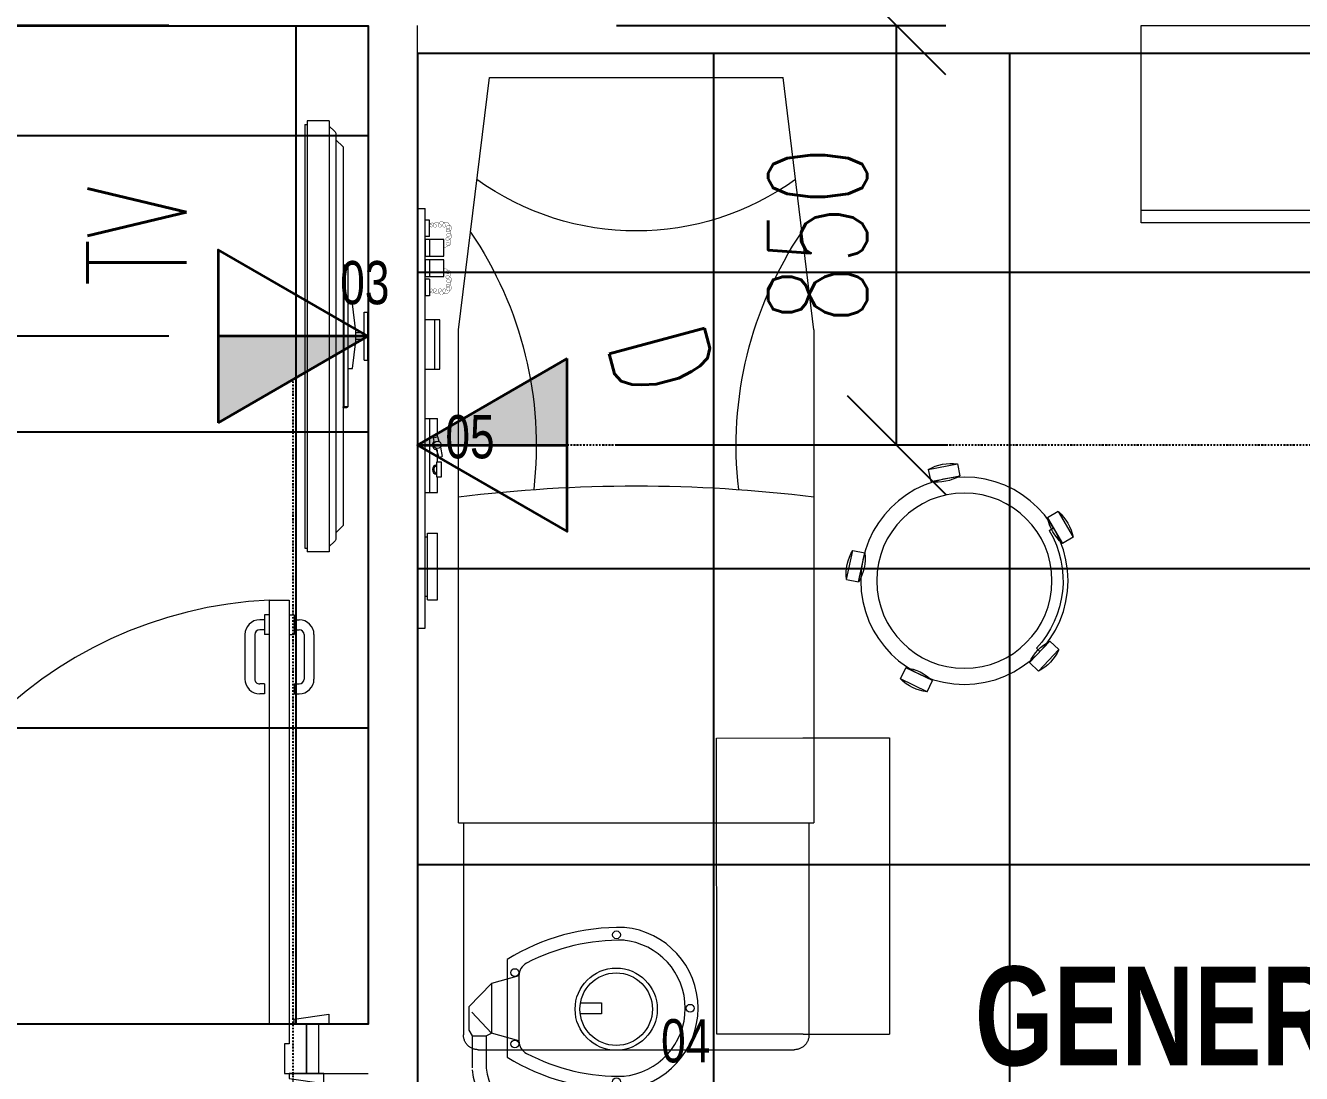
# Model space of a CAD drawing. Extents: x -560814 to 57327, y -29287 to 19916.
# Drawn here: x 7602 to 10187, y 6487 to 8610 of the extents above; entities that cross this region are included whole.
import ezdxf

# ---------------------------------------------------------------- set-up
doc = ezdxf.new("R2010")
doc.units = 0
doc.header["$LTSCALE"] = 0.25
doc.linetypes.add('01-First Floor$0$HIDDEN', pattern=[9.525, 6.35, -3.175])
doc.linetypes.add('DASHDOT', pattern=[25.4, 12.7, -6.35, 0, -6.35])
for name, color, linetype, lineweight in [('01-First Floor$0$72_EGR_BASE_TEXT', 252, 'Continuous', 5), ('01-First Floor$0$72_EGR_EQP_TAG', 142, 'Continuous', 5), ('01-First Floor$0$LOADING', 253, 'Continuous', 5), ('01-First Floor$0$Walls', 251, 'Continuous', 5), ('01-First Floor$0$Wooden Joinery', 251, 'Continuous', 5), ('E-LITE-CLNG-CNDT', 6, 'DASHDOT', 35), ('T-DATA-CLNG-COND', 51, 'DASHDOT', 25), ('T-DATA-DEVC-TYPE', 2, 'Continuous', 25), ('T-DATA-DIM', 251, 'DASHDOT', 25), ('T-DATA-WALL @ 100', 33, 'Continuous', 35)]:
    doc.layers.add(name, color=color, linetype=linetype, lineweight=lineweight)
doc.layers.add('01-First Floor$0$FALSE CEILING', color=251, linetype='Continuous')
doc.styles.add('01-First Floor$0$X3G_ENTITY_257CFD', font='swisscl.ttf', dxfattribs={"height": 200})
doc.styles.add('01-First Floor$0$X3G_ENTITY_9EC9', font='swisscl.ttf', dxfattribs={"height": 0.2})
doc.styles.add('DC_SIMPLEX', font='SIMPLEX.shx', dxfattribs={"width": 0.7})
doc.dimstyles.new('DevCad-MM', dxfattribs={"dimscale": 0.01, "dimtxt": 2, "dimasz": 2, "dimexe": 1, "dimexo": 1, "dimgap": 0.6, "dimtad": 1, "dimdec": 0, "dimrnd": 10, "dimzin": 1, "dimdsep": 46, "dimtxsty": 'DC_SIMPLEX', "dimblk1": 'OBLIQUE', "dimblk2": 'OBLIQUE', "dimsah": 1, "dimcen": 3, "dimclrd": 256, "dimclre": 256, "dimclrt": 45, "dimadec": 0, "dimazin": 0, "dimtfac": 1, "dimtdec": 0, "dimtix": 1, "dimtmove": 2, "dimatfit": 2, "dimldrblk": 'OBLIQUE', "dimfxl": 1, "dimtolj": 1, "dimtzin": 0, "dimarcsym": 0})

# ---------------------------------------------------------------- blocks, each defined once
blk = doc.blocks.new('*U80')
blk.add_hatch(color=254).paths.add_polyline_path([(0.906, 3.38), (-0.784, 2.928), (0, 0)])
blk.add_line((0, 0), (-0.784, 2.928))
blk.add_lwpolyline([(0.906, 3.38), (0, 0), (-2.475, 2.475)], close=True)
at = {"layer": 'T-DATA-DEVC-TYPE', "style": 'DC_SIMPLEX', "width": 0.7, "flags": 8}
blk.add_attdef('DC_TYPE', (2.682, 5.634), '', height=2, rotation=360, dxfattribs=at)
blk = doc.blocks.new('*U81')
blk.add_hatch(color=254).paths.add_polyline_path([(1.75, 3.031), (0, 3.031), (0, 0)])
blk.add_line((0, 0), (0, 3.031))
blk.add_lwpolyline([(1.75, 3.031), (0, 0), (-1.75, 3.031)], close=True)
at = {"layer": 'T-DATA-DEVC-TYPE', "style": 'DC_SIMPLEX', "width": 0.7, "flags": 8}
blk.add_attdef('DC_TYPE', (2.682, 5.634), '', height=2, rotation=360, dxfattribs=at)
blk = doc.blocks.new('01-First Floor$0$ME19011A-P')
for p, q in [((-0.425, 0), (0.425, 0)), ((-0.425, 0), (-0.425, -0.015)), ((0.425, 0), (0.425, -0.015)), ((-0.425, -0.015), (0.425, -0.015)), ((-0.3675, -0.0198), (-0.2325, -0.0198)), ((-0.3675, -0.0198), (-0.3675, -0.0399)), ((-0.36, -0.015), (-0.36, -0.0198)), ((-0.24, -0.015), (-0.24, -0.0198)), ((-0.2325, -0.0198), (-0.2325, -0.0399)), ((-0.15, -0.015), (-0.15, -0.04)), ((-0.15, -0.025), (0, -0.025)), ((0, -0.015), (0, -0.04)), ((0.1, -0.015), (0.1, -0.045)), ((0.2, -0.045), (0.2, -0.015)), ((0.2818, -0.015), (0.2484, -0.015)), ((0.2484, -0.0243), (0.2484, -0.015)), ((0.2818, -0.0243), (0.2484, -0.0243)), ((0.2818, -0.0243), (0.2818, -0.015)), ((0.3211, -0.015), (0.2877, -0.015)), ((0.2877, -0.015), (0.2877, -0.0531)), ((0.3211, -0.0243), (0.2877, -0.0243)), ((0.3211, -0.0531), (0.3211, -0.015)), ((0.3623, -0.015), (0.3289, -0.015)), ((0.3289, -0.015), (0.3289, -0.0531)), ((0.3623, -0.0243), (0.3289, -0.0243)), ((0.3623, -0.0531), (0.3623, -0.015)), ((0.3682, -0.0243), (0.3682, -0.015)), ((0.3682, -0.015), (0.4016, -0.015)), ((0.3682, -0.0243), (0.4016, -0.0243)), ((0.4016, -0.0243), (0.4016, -0.015)), ((-0.3675, -0.0399), (-0.2325, -0.0399)), ((-0.15, -0.04), (-0.1187, -0.04)), ((-0.0887, -0.04), (-0.0637, -0.04)), ((-0.0606, -0.0371), (-0.0787, -0.0432)), ((-0.0787, -0.0432), (-0.077, -0.0497)), ((-0.0582, -0.046), (-0.077, -0.0497)), ((-0.0402, -0.0312), (-0.0496, -0.0337)), ((-0.047, -0.0434), (-0.0376, -0.0409)), ((-0.0376, -0.0409), (-0.0402, -0.0312)), ((-0.0379, -0.04), (0, -0.04)), ((0.1, -0.035), (0.2, -0.035)), ((0.1, -0.045), (0.2, -0.045)), ((0.2877, -0.0531), (0.3211, -0.0531)), ((0.3289, -0.0531), (0.3623, -0.0531))]:
    blk.add_line(p, q)
at = {"color": 8, "const_width": 0.000601}
for points in [[(0.3044, -0.0531, -0.184574), (0.2977, -0.0636, -1.44364), (0.2961, -0.0581, -0.837915), (0.2969, -0.0664, -0.30536), (0.2839, -0.062, -1.584726), (0.2894, -0.0609, -0.253153), (0.2827, -0.0684, -0.874198), (0.2775, -0.0585, -0.915253), (0.2791, -0.0658, -0.223821), (0.2683, -0.0644, -1.703343), (0.272, -0.0597, -0.588962), (0.2621, -0.068, -0.717795), (0.2625, -0.0581, -0.983104), (0.2645, -0.0644, -0.326362), (0.2534, -0.0609, -0.758716), (0.2609, -0.0514, -0.906186), (0.2593, -0.0565, -0.189488), (0.2526, -0.0522, -0.7948), (0.2613, -0.0423, -1.223996), (0.2574, -0.047, -0.072149), (0.2534, -0.0403, -0.645886), (0.2609, -0.0324, -1.366917), (0.2574, -0.0371, -0.078415), (0.2542, -0.0308, -0.723006), (0.2613, -0.0256, -1.105484), (0.2582, -0.0292, -0.221197), (0.2566, -0.0243, -0.221197)], [(0.3456, -0.0531, 0.184574), (0.3523, -0.0636, 1.44364), (0.3539, -0.0581, 0.837915), (0.3531, -0.0664, 0.30536), (0.3661, -0.062, 1.584726), (0.3606, -0.0609, 0.253153), (0.3673, -0.0684, 0.874198), (0.3725, -0.0585, 0.915253), (0.3709, -0.0658, 0.223821), (0.3817, -0.0644, 1.703343), (0.378, -0.0597, 0.588962), (0.3879, -0.068, 0.717795), (0.3875, -0.0581, 0.983104), (0.3855, -0.0644, 0.326362), (0.3966, -0.0609, 0.758716), (0.3891, -0.0514, 0.906186), (0.3907, -0.0565, 0.189488), (0.3974, -0.0522, 0.7948), (0.3887, -0.0423, 1.223996), (0.3926, -0.047, 0.072149), (0.3966, -0.0403, 0.645886), (0.3891, -0.0324, 1.366917), (0.3926, -0.0371, 0.078415), (0.3958, -0.0308, 0.723006), (0.3887, -0.0256, 1.105484), (0.3918, -0.0292, 0.221197), (0.3934, -0.0243, 0.221197)]]:
    blk.add_lwpolyline(points, format="xyb", dxfattribs=at)
blk.add_lwpolyline([(-0.1187, -0.0482), (-0.0887, -0.0482), (-0.0887, -0.0382), (-0.1187, -0.0382)], close=True)
blk.add_circle((-0.0537, -0.04), 0.0075)
for centre, radius, start, end in [((-0.1037, -0.04), 0.01, 10.4593, 169.5407), ((-0.1037, -0.04), 0.0075, 14.0075, 165.9925), ((-0.0537, -0.04), 0.01, 45, 180)]:
    blk.add_arc(centre, radius, start, end)
blk = doc.blocks.new('01-First Floor$0$M.44.57.64')
at = {"layer": '01-First Floor$0$LOADING', "xscale": 1000.000000000002, "yscale": 1000.000000000002, "zscale": 1000.000000000002, "rotation": 225.9999036123427}
blk.add_blockref('01-First Floor$0$ME19011A-P', (-80806.9, 16720.7), dxfattribs=at)
blk = doc.blocks.new('01-First Floor$0$GF21027-P')
at = {"layer": '01-First Floor$0$LOADING'}
for p, q in [((0.4, 0.4), (-0.4, 0.4)), ((-0.4, 0.4), (-0.4, 0)), ((0.4, 0), (0.4, 0.4)), ((-0.4, 0.025), (0.4, 0.025)), ((-0.4, 0), (0.4, 0))]:
    blk.add_line(p, q, dxfattribs=at)
blk = doc.blocks.new('01-First Floor$0$HF10037B-P')
at = {"layer": '01-First Floor$0$LOADING'}
for p, q in [((0.2459, 0.134), (0.1859, 0.134)), ((0.1859, 0.134), (0.1859, 0.109)), ((0.2459, 0.134), (0.2459, 0.109)), ((0.2459, 0.109), (0.1859, 0.109)), ((0, 0), (-0.0142, -0.0583)), ((0, 0), (0.0243, -0.0059)), ((0.0243, -0.0059), (0.01, -0.0642)), ((0.4071, -0.0094), (0.431, -0.0018)), ((0.4071, -0.0094), (0.4255, -0.0665)), ((0.431, -0.0018), (0.4493, -0.0589)), ((0.4069, -0.0417), (0.4165, -0.0387)), ((-0.0142, -0.0583), (0.01, -0.0642)), ((0.4255, -0.0665), (0.4493, -0.0589)), ((0.0524, -0.2725), (0.0674, -0.2525)), ((0.0674, -0.2525), (0.1154, -0.2885)), ((0.3125, -0.2897), (0.362, -0.2558)), ((0.3761, -0.2764), (0.362, -0.2558)), ((0.0524, -0.2725), (0.1004, -0.3085)), ((0.3266, -0.3103), (0.3761, -0.2764)), ((0.3267, -0.268), (0.3323, -0.2763)), ((0.1004, -0.3085), (0.1154, -0.2885)), ((0.3266, -0.3103), (0.3125, -0.2897))]:
    blk.add_line(p, q, dxfattribs=at)
for radius in [0.21, 0.1775]:
    blk.add_circle((0.2161, -0.1014), radius, dxfattribs=at)
for centre, radius, start, end in [((0.2159, 0.0465), 0.0925, 71.0754, 108.9246), ((0.2159, 0.1965), 0.0925, 251.0754, 288.9246), ((0.0779, -0.0499), 0.0925, 147.3419, 185.1912), ((-0.0678, -0.0143), 0.0925, 327.3419, 5.1912), ((0.4996, -0.0113), 0.0925, 178.8412, 216.6904), ((0.3568, -0.057), 0.0925, 358.8412, 36.6904), ((0.2161, -0.1014), 0.2, 303.6037, 17.3657), ((0.0389, -0.3404), 0.0925, 34.1875, 72.0368), ((0.3867, -0.3449), 0.0925, 105.5121, 143.3614), ((0.1289, -0.2205), 0.0925, 214.1875, 252.0368), ((0.3019, -0.2212), 0.0925, 285.5121, 323.3614)]:
    blk.add_arc(centre, radius, start, end, dxfattribs=at)
blk = doc.blocks.new('01-First Floor$0$HF13902-P')
at = {"color": 8, "linetype": '01-First Floor$0$HIDDEN'}
for p, q in [((-0.35, -0.6824), (-0.35, -1.1124)), ((0.35, -0.6824), (0.35, -1.1124)), ((0.32, -1.1424), (-0.32, -1.1424))]:
    blk.add_line(p, q, dxfattribs=at)
at = {"linetype": 'Continuous'}
for points in [[(0.36, -0.5224), (0.36, -0.5224), (0.36, -0.5224), (0.36, -0.5224), (0.36, -0.5224), (0.36, -0.5224), (0.36, -0.5224), (0.36, -0.5224), (0.36, -0.5224), (0.36, -0.5224), (0.36, -0.5224), (0.36, -0.5224), (0.36, -0.5224), (0.36, -0.5224), (0.36, -0.5224), (0.36, -0.5224), (0.36, -0.5224), (0.36, -0.5224), (0.36, -0.5224), (0.36, -0.5224), (0.36, -0.5224), (0.36, -0.5224), (0.36, -0.5224), (0.36, -0.5224), (0.36, -0.5224), (0.36, -0.5224), (0.36, -0.5224), (0.36, -0.5224), (0.36, -0.5224), (0.36, -0.5224), (0.36, -0.5224), (0.36, -0.5224), (0.36, -0.5224), (0.36, -0.5224), (0.36, -0.5224), (0.36, -0.5224), (0.36, -0.5224), (0.36, -0.5224), (0.36, -0.5224), (0.36, -0.5224), (0.36, -0.5224), (0.36, -0.5224), (0.36, -0.5224), (0.36, -0.5224), (0.36, -0.5224), (0.36, -0.5224), (0.36, -0.5224), (0.36, -0.5224), (0.36, -0.5224), (0.36, -0.5224), (0.36, -0.5224), (0.36, -0.5224), (0.36, -0.5224), (0.36, -0.5224), (0.36, -0.5224), (0.36, -0.5224), (0.36, -0.5224), (0.36, -0.5224), (0.36, -0.5224), (0.36, -0.5224), (0.36, -0.5224), (0.36, -0.5224), (0.36, -0.5224), (0.36, -0.5224), (0.36, -0.5224), (0.36, -0.5224), (0.36, -0.5224), (0.36, -0.5224), (0.36, -0.5224), (0.36, -0.5224), (0.36, -0.5224), (0.36, -0.5224), (0.36, -0.5224), (0.36, -0.5224), (0.36, -0.5224), (0.36, -0.5224), (0.36, -0.5224), (0.36, -0.5224), (0.36, -0.5224), (0.36, -0.5224), (0.36, -0.5224), (0.36, -0.5224), (0.36, -0.5224), (0.36, -0.5224), (0.36, -0.5224), (0.36, -0.5224), (0.36, -0.5224), (0.36, -0.5224), (0.36, -0.5224), (0.36, -0.5224), (0.36, -0.5224), (0.36, -0.5224), (0.36, -0.5224), (0.36, -0.5224), (0.36, -0.5224), (0.36, -0.5224), (0.36, -0.5224), (0.36, -0.5224), (0.36, -0.5224), (0.36, -0.5224), (0.36, -0.5224), (0.36, -0.5224), (0.36, -0.5224), (0.36, -0.5224), (0.36, -0.5224), (0.36, -0.5224), (0.36, -0.5224), (0.36, -0.5224), (0.36, -0.5224), (0.36, -0.5224), (0.36, -0.5224), (0.36, -0.5224), (0.36, -0.5224), (0.36, -0.5224), (0.36, -0.5224), (0.36, -0.5224), (0.36, -0.5224), (0.36, -0.5224), (0.36, -0.5224), (0.36, -0.5224), (0.36, -0.5224), (0.36, -0.5224), (0.36, -0.5224), (0.36, -0.5224), (0.36, -0.5224), (0.36, -0.5224), (0.36, -0.5224), (0.36, -0.5224), (0.36, -0.5224), (0.36, -0.5224), (0.36, -0.5224), (0.36, -0.5224), (0.36, -0.5224), (0.36, -0.5224), (0.36, -0.5224), (0.36, -0.5224), (0.36, -0.5224), (0.36, -0.5224), (0.36, -0.5224), (0.36, -0.5224), (0.36, -0.5224), (0.36, -0.5224), (0.36, -0.5224), (0.36, -0.5224), (0.36, -0.5224), (0.36, -0.5224), (0.36, -0.5224), (0.36, -0.5224), (0.36, -0.5224), (0.36, -0.5224), (0.36, -0.5224), (0.36, -0.5224), (0.36, -0.5224), (0.36, -0.5224), (0.36, -0.5224), (0.36, -0.5224), (0.36, -0.5224), (0.36, -0.5224), (0.36, -0.5224), (0.36, -0.5224), (0.36, -0.5224), (0.36, -0.5224), (0.36, -0.5224), (0.36, -0.5224), (0.36, -0.5224), (0.36, -0.5224), (0.36, -0.5224), (0.36, -0.5224), (0.36, -0.5224), (0.36, -0.5224), (0.36, -0.5224), (0.36, -0.5224), (0.36, -0.5224), (0.36, -0.5224), (0.36, -0.5224), (0.36, -0.5224), (0.36, -0.5224), (0.36, -0.5224), (0.36, -0.5224), (0.36, -0.5224), (0.36, -0.5224), (0.36, -0.5224), (0.36, -0.5224), (0.36, -0.5224), (0.36, -0.5224), (0.36, -0.5224), (0.36, -0.5224), (0.36, -0.5224), (0.36, -0.5224), (0.36, -0.5224), (0.36, -0.5224), (0.36, -0.5224), (0.36, -0.5224), (0.36, -0.5224), (0.36, -0.5224), (0.36, -0.5224), (0.36, -0.5224), (0.36, -0.5224), (0.36, -0.5224), (0.36, -0.5224), (0.36, -0.5224), (0.36, -0.5224), (0.36, -0.5224), (0.36, -0.5224), (0.36, -0.5224), (0.36, -0.5224), (0.36, -0.5224), (0.36, -0.5224), (0.36, -0.5224), (0.36, -0.5224), (0.36, -0.5224), (0.36, -0.5224), (0.36, -0.5224), (0.36, -0.5224), (0.36, -0.5224), (0.36, -0.5224), (0.36, -0.5224), (0.36, -0.5224), (0.36, -0.5224)], [(0.36, -0.5224), (0.36, -0.5224), (0.36, -0.5224), (0.36, -0.5224), (0.36, -0.5224), (0.36, -0.5224), (0.36, -0.5224), (0.36, -0.5224), (0.36, -0.5224), (0.36, -0.5224), (0.36, -0.5224), (0.36, -0.5224), (0.36, -0.5224), (0.36, -0.5224), (0.36, -0.5224), (0.36, -0.5224), (0.36, -0.5224), (0.36, -0.5224), (0.36, -0.5224), (0.36, -0.5224), (0.36, -0.5224), (0.36, -0.5224), (0.36, -0.5224), (0.36, -0.5224), (0.36, -0.5224), (0.36, -0.5224), (0.36, -0.5224), (0.36, -0.5224), (0.36, -0.5224), (0.36, -0.5224), (0.36, -0.5224), (0.36, -0.5224), (0.36, -0.5224), (0.36, -0.5224), (0.36, -0.5224), (0.36, -0.5224), (0.36, -0.5224), (0.36, -0.5224), (0.36, -0.5224), (0.36, -0.5224), (0.36, -0.5224), (0.36, -0.5224), (0.36, -0.5224), (0.36, -0.5224), (0.36, -0.5224), (0.36, -0.5224), (0.36, -0.5224), (0.36, -0.5224), (0.36, -0.5224), (0.36, -0.5224), (0.36, -0.5224), (0.36, -0.5224), (0.36, -0.5224), (0.36, -0.5224), (0.36, -0.5224), (0.36, -0.5224), (0.36, -0.5224), (0.36, -0.5224), (0.36, -0.5224), (0.36, -0.5224), (0.36, -0.5224), (0.36, -0.5224), (0.36, -0.5224), (0.36, -0.5224), (0.36, -0.5224), (0.36, -0.5224), (0.36, -0.5224), (0.36, -0.5224), (0.36, -0.5224), (0.36, -0.5224), (0.36, -0.5224), (0.36, -0.5224), (0.36, -0.5224), (0.36, -0.5224), (0.36, -0.5224), (0.36, -0.5224), (0.36, -0.5224), (0.36, -0.5224), (0.36, -0.5224), (0.36, -0.5224), (0.36, -0.5224), (0.36, -0.5224), (0.36, -0.5224), (0.36, -0.5224), (0.36, -0.5224), (0.36, -0.5224), (0.36, -0.5224), (0.36, -0.5224), (0.36, -0.5224), (0.36, -0.5224), (0.36, -0.5224), (0.36, -0.5224), (0.36, -0.5224), (0.36, -0.5224), (0.36, -0.5224), (0.36, -0.5224), (0.36, -0.5224), (0.36, -0.5224), (0.36, -0.5224), (0.36, -0.5224), (0.36, -0.5224), (0.36, -0.5224), (0.36, -0.5224), (0.36, -0.5224), (0.36, -0.5224), (0.36, -0.5224), (0.36, -0.5224), (0.36, -0.5224), (0.36, -0.5224), (0.36, -0.5224), (0.36, -0.5224), (0.36, -0.5224), (0.36, -0.5224), (0.36, -0.5224), (0.36, -0.5224), (0.36, -0.5224), (0.36, -0.5224), (0.36, -0.5224), (0.36, -0.5224), (0.36, -0.5224), (0.36, -0.5224), (0.36, -0.5224), (0.36, -0.5224), (0.36, -0.5224), (0.36, -0.5224), (0.36, -0.5224), (0.36, -0.5224), (0.36, -0.5224), (0.36, -0.5224), (0.36, -0.5224), (0.36, -0.5224), (0.36, -0.5224), (0.36, -0.5224), (0.36, -0.5224), (0.36, -0.5224), (0.36, -0.5224), (0.36, -0.5224), (0.36, -0.5224), (0.36, -0.5224), (0.36, -0.5224), (0.36, -0.5224), (0.36, -0.5224), (0.36, -0.5224), (0.36, -0.5224), (0.36, -0.5224), (0.36, -0.5224), (0.36, -0.5224), (0.36, -0.5224), (0.36, -0.5224), (0.36, -0.5224), (0.36, -0.5224), (0.36, -0.5224), (0.36, -0.5224), (0.36, -0.5224), (0.36, -0.5224), (0.36, -0.5224), (0.36, -0.5224), (0.36, -0.5224), (0.36, -0.5224), (0.36, -0.5224), (0.36, -0.5224), (0.36, -0.5224), (0.36, -0.5224), (0.36, -0.5224), (0.36, -0.5224), (0.36, -0.5224), (0.36, -0.5224), (0.36, -0.5224), (0.36, -0.5224), (0.36, -0.5224), (0.36, -0.5224), (0.36, -0.5224), (0.36, -0.5224), (0.36, -0.5224), (0.36, -0.5224), (0.36, -0.5224), (0.36, -0.5224), (0.36, -0.5224), (0.36, -0.5224), (0.36, -0.5224), (0.36, -0.5224), (0.36, -0.5224), (0.36, -0.5224), (0.36, -0.5224), (0.36, -0.5224), (0.36, -0.5224), (0.36, -0.5224), (0.36, -0.5224), (0.36, -0.5224), (0.36, -0.5224), (0.36, -0.5224), (0.36, -0.5224), (0.36, -0.5224), (0.36, -0.5224), (0.36, -0.5224), (0.36, -0.5224), (0.36, -0.5224), (0.36, -0.5224), (0.36, -0.5224), (0.36, -0.5224), (0.36, -0.5224), (0.36, -0.5224), (0.36, -0.5224), (0.36, -0.5224), (0.36, -0.5224), (0.36, -0.5224), (0.36, -0.5224), (0.36, -0.5224), (0.36, -0.5224), (0.36, -0.5224), (0.36, -0.5224), (0.36, -0.5224), (0.36, -0.5224), (0.36, -0.5224)], [(0.36, -0.5224), (0.36, -0.5224), (0.36, -0.5224), (0.36, -0.5224), (0.36, -0.5224), (0.36, -0.5224), (0.36, -0.5224), (0.36, -0.5224), (0.36, -0.5224), (0.36, -0.5224), (0.36, -0.5224), (0.36, -0.5224), (0.36, -0.5224), (0.36, -0.5224), (0.36, -0.5224), (0.36, -0.5224), (0.36, -0.5224), (0.36, -0.5224), (0.36, -0.5224), (0.36, -0.5224), (0.36, -0.5224), (0.36, -0.5224), (0.36, -0.5224), (0.36, -0.5224), (0.36, -0.5224), (0.36, -0.5224), (0.36, -0.5224), (0.36, -0.5224), (0.36, -0.5224), (0.36, -0.5224), (0.36, -0.5224), (0.36, -0.5224), (0.36, -0.5224), (0.36, -0.5224), (0.36, -0.5224), (0.36, -0.5224), (0.36, -0.5224), (0.36, -0.5224), (0.36, -0.5224), (0.36, -0.5224), (0.36, -0.5224), (0.36, -0.5224), (0.36, -0.5224), (0.36, -0.5224), (0.36, -0.5224), (0.36, -0.5224), (0.36, -0.5224), (0.36, -0.5224), (0.36, -0.5224), (0.36, -0.5224), (0.36, -0.5224), (0.36, -0.5224), (0.36, -0.5224), (0.36, -0.5224), (0.36, -0.5224), (0.36, -0.5224), (0.36, -0.5224), (0.36, -0.5224), (0.36, -0.5224), (0.36, -0.5224), (0.36, -0.5224), (0.36, -0.5224), (0.36, -0.5224), (0.36, -0.5224), (0.36, -0.5224), (0.36, -0.5224), (0.36, -0.5224), (0.36, -0.5224), (0.36, -0.5224), (0.36, -0.5224), (0.36, -0.5224), (0.36, -0.5224), (0.36, -0.5224), (0.36, -0.5224), (0.36, -0.5224), (0.36, -0.5224), (0.36, -0.5224), (0.36, -0.5224), (0.36, -0.5224), (0.36, -0.5224), (0.36, -0.5224), (0.36, -0.5224), (0.36, -0.5224), (0.36, -0.5224), (0.36, -0.5224), (0.36, -0.5224), (0.36, -0.5224), (0.36, -0.5224), (0.36, -0.5224), (0.36, -0.5224), (0.36, -0.5224), (0.36, -0.5224), (0.36, -0.5224), (0.36, -0.5224), (0.36, -0.5224), (0.36, -0.5224), (0.36, -0.5224), (0.36, -0.5224), (0.36, -0.5224), (0.36, -0.5224), (0.36, -0.5224), (0.36, -0.5224), (0.36, -0.5224), (0.36, -0.5224), (0.36, -0.5224), (0.36, -0.5224), (0.36, -0.5224), (0.36, -0.5224), (0.36, -0.5224), (0.36, -0.5224), (0.36, -0.5224), (0.36, -0.5224), (0.36, -0.5224), (0.36, -0.5224), (0.36, -0.5224), (0.36, -0.5224), (0.36, -0.5224), (0.36, -0.5224), (0.36, -0.5224), (0.36, -0.5224), (0.36, -0.5224), (0.36, -0.5224), (0.36, -0.5224), (0.36, -0.5224), (0.36, -0.5224), (0.36, -0.5224), (0.36, -0.5224), (0.36, -0.5224), (0.36, -0.5224), (0.36, -0.5224), (0.36, -0.5224), (0.36, -0.5224), (0.36, -0.5224), (0.36, -0.5224), (0.36, -0.5224), (0.36, -0.5224), (0.36, -0.5224), (0.36, -0.5224), (0.36, -0.5224), (0.36, -0.5224), (0.36, -0.5224), (0.36, -0.5224), (0.36, -0.5224), (0.36, -0.5224), (0.36, -0.5224), (0.36, -0.5224), (0.36, -0.5224), (0.36, -0.5224), (0.36, -0.5224), (0.36, -0.5224), (0.36, -0.5224), (0.36, -0.5224), (0.36, -0.5224), (0.36, -0.5224), (0.36, -0.5224), (0.36, -0.5224), (0.36, -0.5224), (0.36, -0.5224), (0.36, -0.5224), (0.36, -0.5224), (0.36, -0.5224), (0.36, -0.5224), (0.36, -0.5224), (0.36, -0.5224), (0.36, -0.5224), (0.36, -0.5224), (0.36, -0.5224), (0.36, -0.5224), (0.36, -0.5224), (0.36, -0.5224), (0.36, -0.5224), (0.36, -0.5224), (0.36, -0.5224), (0.36, -0.5224), (0.36, -0.5224), (0.36, -0.5224), (0.36, -0.5224), (0.36, -0.5224), (0.36, -0.5224), (0.36, -0.5224), (0.36, -0.5224), (0.36, -0.5224), (0.36, -0.5224), (0.36, -0.5224), (0.36, -0.5224), (0.36, -0.5224), (0.36, -0.5224), (0.36, -0.5224), (0.36, -0.5224), (0.36, -0.5224), (0.36, -0.5224), (0.36, -0.5224), (0.36, -0.5224), (0.36, -0.5224), (0.36, -0.5224), (0.36, -0.5224), (0.36, -0.5224), (0.36, -0.5224), (0.36, -0.5224), (0.36, -0.5224), (0.36, -0.5224), (0.36, -0.5224), (0.36, -0.5224), (0.36, -0.5224), (0.36, -0.5224), (0.36, -0.5224), (0.36, -0.5224), (0.36, -0.5224), (0.36, -0.5224), (0.36, -0.5224), (0.36, -0.5224), (0.36, -0.5224), (0.36, -0.5224), (0.36, -0.5224), (0.36, -0.5224), (0.36, -0.5224), (0.36, -0.5224), (0.36, -0.5224), (0.36, -0.5224), (0.36, -0.5224), (0.36, -0.5224), (0.36, -0.5224), (0.36, -0.5224), (0.36, -0.5224), (0.36, -0.5224), (0.36, -0.5224), (0.36, -0.5224), (0.36, -0.5224), (0.36, -0.5224), (0.36, -0.5224), (0.36, -0.5224), (0.36, -0.5224), (0.36, -0.5224), (0.36, -0.5224), (0.36, -0.5224), (0.36, -0.5224), (0.36, -0.5224), (0.36, -0.5224), (0.36, -0.5224), (0.36, -0.5224), (0.36, -0.5224), (0.36, -0.5224), (0.36, -0.5224), (0.36, -0.5224), (0.36, -0.5224), (0.36, -0.5224), (0.36, -0.5224), (0.36, -0.5224), (0.36, -0.5224), (0.36, -0.5224), (0.36, -0.5224), (0.36, -0.5224), (0.36, -0.5224), (0.36, -0.5224), (0.36, -0.5224), (0.36, -0.5224), (0.36, -0.5224), (0.36, -0.5224), (0.36, -0.5224), (0.36, -0.5224), (0.36, -0.5224), (0.36, -0.5224), (0.36, -0.5224), (0.36, -0.5224), (0.36, -0.5224), (0.36, -0.5224), (0.36, -0.5224), (0.36, -0.5224), (0.36, -0.5224), (0.36, -0.5224), (0.36, -0.5224), (0.36, -0.5224), (0.36, -0.5224), (0.36, -0.5224), (0.36, -0.5224), (0.36, -0.5224), (0.36, -0.5224)]]:
    blk.add_lwpolyline(points, close=True, dxfattribs=at)
for points in [[(0.36, -0.5224), (0.36, -0.5224), (0.36, -0.5224), (0.36, -0.5224), (0.36, -0.5224), (0.36, -0.5224), (0.36, -0.5224), (0.36, -0.5224)], [(0.36, -0.5224), (0.36, -0.5224), (0.36, -0.5224), (0.36, -0.5224), (0.36, -0.5224), (0.36, -0.5224), (0.36, -0.5224), (0.36, -0.5224), (0.36, -0.5224), (0.36, -0.5224), (0.36, -0.5224), (0.36, -0.5224), (0.36, -0.5224), (0.36, -0.5224), (0.36, -0.5224), (0.36, -0.5224), (0.36, -0.5224), (0.36, -0.5224), (0.36, -0.5224), (0.36, -0.5224), (0.36, -0.5224), (0.36, -0.5224), (0.36, -0.5224), (0.36, -0.5224), (0.36, -0.5224), (0.36, -0.5224), (0.36, -0.5224), (0.36, -0.5224), (0.36, -0.5224), (0.36, -0.5224), (0.36, -0.5224), (0.36, -0.5224), (0.36, -0.5224), (0.36, -0.5224), (0.36, -0.5224), (0.36, -0.5224), (0.36, -0.5224), (0.36, -0.5224), (0.36, -0.5224), (0.36, -0.5224), (0.36, -0.5224), (0.36, -0.5224), (0.36, -0.5224), (0.36, -0.5224), (0.36, -0.5224), (0.36, -0.5224), (0.36, -0.5224), (0.36, -0.5224), (0.36, -0.5224), (0.36, -0.5224), (0.36, -0.5224), (0.36, -0.5224), (0.36, -0.5224), (0.36, -0.5224), (0.36, -0.5224), (0.36, -0.5224), (0.36, -0.5224), (0.36, -0.5224), (0.36, -0.5224), (0.36, -0.5224), (0.36, -0.5224), (0.36, -0.5224), (0.36, -0.5224), (0.36, -0.5224), (0.36, -0.5224), (0.36, -0.5224), (0.36, -0.5224), (0.36, -0.5224), (0.36, -0.5224), (0.36, -0.5224), (0.36, -0.5224), (0.36, -0.5224), (0.36, -0.5224), (0.36, -0.5224), (0.36, -0.5224), (0.36, -0.5224), (0.36, -0.5224), (0.36, -0.5224), (0.36, -0.5224), (0.36, -0.5224), (0.36, -0.5224), (0.36, -0.5224), (0.36, -0.5224), (0.36, -0.5224), (0.36, -0.5224), (0.36, -0.5224), (0.36, -0.5224), (0.36, -0.5224), (0.36, -0.5224), (0.36, -0.5224), (0.36, -0.5224), (0.36, -0.5224), (0.36, -0.5224), (0.36, -0.5224), (0.36, -0.5224), (0.36, -0.5224), (0.36, -0.5224), (0.36, -0.5224), (0.36, -0.5224), (0.36, -0.5224), (0.36, -0.5224), (0.36, -0.5224), (0.36, -0.5224), (0.36, -0.5224), (0.36, -0.5224), (0.36, -0.5224), (0.36, -0.5224), (0.36, -0.5224), (0.36, -0.5224), (0.36, -0.5224), (0.36, -0.5224)], [(0.36, -0.5224), (0.36, -0.5224), (0.36, -0.5224), (0.36, -0.5224), (0.36, -0.5224), (0.36, -0.5224), (0.36, -0.5224), (0.36, -0.5224), (0.36, -0.5224), (0.36, -0.5224), (0.36, -0.5224), (0.36, -0.5224), (0.36, -0.5224), (0.36, -0.5224), (0.36, -0.5224), (0.36, -0.5224), (0.36, -0.5224)], [(0.36, -0.5224), (0.36, -0.5224), (0.36, -0.5224), (0.36, -0.5224), (0.36, -0.5224), (0.36, -0.5224), (0.36, -0.5224)], [(0.36, -0.5224), (0.36, -0.5224), (0.36, -0.5224), (0.36, -0.5224), (0.36, -0.5224), (0.36, -0.5224), (0.36, -0.5224), (0.36, -0.5224), (0.36, -0.5224), (0.36, -0.5224), (0.36, -0.5224), (0.36, -0.5224)], [(0.36, -0.5224), (0.36, -0.5224), (0.36, -0.5224), (0.36, -0.5224), (0.36, -0.5224), (0.36, -0.5224), (0.36, -0.5224), (0.36, -0.5224), (0.36, -0.5224), (0.36, -0.5224), (0.36, -0.5224), (0.36, -0.5224), (0.36, -0.5224), (0.36, -0.5224), (0.36, -0.5224), (0.36, -0.5224), (0.36, -0.5224), (0.36, -0.5224), (0.36, -0.5224), (0.36, -0.5224), (0.36, -0.5224), (0.36, -0.5224), (0.36, -0.5224), (0.36, -0.5224), (0.36, -0.5224), (0.36, -0.5224), (0.36, -0.5224), (0.36, -0.5224), (0.36, -0.5224), (0.36, -0.5224), (0.36, -0.5224), (0.36, -0.5224), (0.36, -0.5224), (0.36, -0.5224), (0.36, -0.5224), (0.36, -0.5224), (0.36, -0.5224), (0.36, -0.5224), (0.36, -0.5224), (0.36, -0.5224), (0.36, -0.5224), (0.36, -0.5224), (0.36, -0.5224), (0.36, -0.5224), (0.36, -0.5224), (0.36, -0.5224), (0.36, -0.5224), (0.36, -0.5224), (0.36, -0.5224), (0.36, -0.5224), (0.36, -0.5224), (0.36, -0.5224), (0.36, -0.5224), (0.36, -0.5224), (0.36, -0.5224), (0.36, -0.5224), (0.36, -0.5224), (0.36, -0.5224), (0.36, -0.5224), (0.36, -0.5224), (0.36, -0.5224), (0.36, -0.5224), (0.36, -0.5224), (0.36, -0.5224), (0.36, -0.5224), (0.36, -0.5224), (0.36, -0.5224), (0.36, -0.5224), (0.36, -0.5224), (0.36, -0.5224), (0.36, -0.5224), (0.36, -0.5224), (0.36, -0.5224), (0.36, -0.5224), (0.36, -0.5224), (0.36, -0.5224), (0.36, -0.5224), (0.36, -0.5224), (0.36, -0.5224), (0.36, -0.5224), (0.36, -0.5224), (0.36, -0.5224), (0.36, -0.5224), (0.36, -0.5224), (0.36, -0.5224), (0.36, -0.5224), (0.36, -0.5224), (0.36, -0.5224), (0.36, -0.5224)], [(0.36, -0.5224), (0.36, -0.5224), (0.36, -0.5224), (0.36, -0.5224), (0.36, -0.5224), (0.36, -0.5224), (0.36, -0.5224), (0.36, -0.5224), (0.36, -0.5224), (0.36, -0.5224)], [(0.36, -0.5224), (0.36, -0.5224), (0.36, -0.5224), (0.36, -0.5224), (0.36, -0.5224), (0.36, -0.5224), (0.36, -0.5224), (0.36, -0.5224), (0.36, -0.5224), (0.36, -0.5224)], [(0.36, -0.5224), (0.36, -0.5224), (0.36, -0.5224), (0.36, -0.5224), (0.36, -0.5224), (0.36, -0.5224), (0.36, -0.5224), (0.36, -0.5224), (0.36, -0.5224), (0.36, -0.5224), (0.36, -0.5224), (0.36, -0.5224), (0.36, -0.5224), (0.36, -0.5224), (0.36, -0.5224)], [(0.36, -0.5224), (0.36, -0.5224), (0.36, -0.5224), (0.36, -0.5224), (0.36, -0.5224), (0.36, -0.5224), (0.36, -0.5224), (0.36, -0.5224), (0.36, -0.5224), (0.36, -0.5224)], [(0.36, -0.5224), (0.36, -0.5224), (0.36, -0.5224), (0.36, -0.5224), (0.36, -0.5224), (0.36, -0.5224), (0.36, -0.5224)], [(0.36, -0.5224), (0.36, -0.5224), (0.36, -0.5224), (0.36, -0.5224), (0.36, -0.5224), (0.36, -0.5224), (0.36, -0.5224), (0.36, -0.5224), (0.36, -0.5224), (0.36, -0.5224)], [(0.36, -0.5224), (0.36, -0.5224), (0.36, -0.5224), (0.36, -0.5224), (0.36, -0.5224), (0.36, -0.5224), (0.36, -0.5224), (0.36, -0.5224), (0.36, -0.5224), (0.36, -0.5224), (0.36, -0.5224), (0.36, -0.5224), (0.36, -0.5224), (0.36, -0.5224), (0.36, -0.5224), (0.36, -0.5224), (0.36, -0.5224), (0.36, -0.5224)], [(0.36, -0.5224), (0.36, -0.5224), (0.36, -0.5224), (0.36, -0.5224), (0.36, -0.5224), (0.36, -0.5224), (0.36, -0.5224), (0.36, -0.5224), (0.36, -0.5224)]]:
    blk.add_lwpolyline(points, dxfattribs=at)
blk.add_circle((0.36, -0.5224), 0.000000101)
at = {"color": 8}
for centre, radius, start, end in [((0, 1.0679), 0.5515, 234.1788, 305.8212), ((-0.9704, 0.0819), 0.7679, 353.3222, 34.2669), ((0.9704, 0.0819), 0.7679, 145.7331, 186.6778), ((0, -2.9071), 2.9071, 82.8865, 97.1135)]:
    blk.add_arc(centre, radius, start, end, dxfattribs=at)
at = {"color": 8, "linetype": '01-First Floor$0$HIDDEN'}
for centre, start, end in [((-0.32, -1.1124), 180, 270), ((0.32, -1.1124), 270, 0)]:
    blk.add_arc(centre, 0.03, start, end, dxfattribs=at)
at = {"layer": '01-First Floor$0$LOADING'}
for p, q in [((-0.36, 0.3161), (-0.2975, 0.8276)), ((0.2975, 0.8276), (-0.2975, 0.8276)), ((0.36, 0.3161), (0.2975, 0.8276)), ((-0.36, 0.3161), (-0.36, -0.6824)), ((0.36, -0.6824), (0.36, 0.3161)), ((0.36, -0.6824), (-0.36, -0.6824))]:
    blk.add_line(p, q, dxfattribs=at)
blk = doc.blocks.new('01-First Floor$0$HF11772-P')
at = {"layer": '01-First Floor$0$LOADING'}
for p, q in [((0.6, 0.35), (0, 0.35)), ((0, 0.175), (0, 0.35)), ((0.6, 0.175), (0.6, 0.35)), ((0, 0.175), (0, 0)), ((0.6, 0), (0.6, 0.175)), ((0, 0), (0.6, 0))]:
    blk.add_line(p, q, dxfattribs=at)
blk = doc.blocks.new('01-First Floor$0$mobile light')
at = {"layer": '01-First Floor$0$LOADING'}
for p, q in [((1882.58, -498.29), (1882.35, -499.8)), ((1882.58, -498.29), (1885.78, -498.78)), ((1883.78, -497.56), (1883.65, -498.45)), ((1885.1, -497.29), (1883.78, -497.56)), ((1887.04, -497.59), (1885.1, -497.29)), ((1923.94, -497.59), (1925.88, -497.29)), ((1928.41, -498.29), (1925.2, -498.78)), ((1925.88, -497.29), (1927.2, -497.56)), ((1927.2, -497.56), (1927.33, -498.45)), ((1928.41, -498.29), (1928.63, -499.8)), ((1882.35, -499.8), (1885.55, -500.28)), ((1883.28, -500.85), (1883.42, -499.96)), ((1884.47, -501.5), (1883.28, -500.85)), ((1928.63, -499.8), (1925.43, -500.28)), ((1926.52, -501.5), (1927.7, -500.85)), ((1927.7, -500.85), (1927.56, -499.96)), ((1886.4, -501.79), (1884.47, -501.5)), ((1924.58, -501.79), (1926.52, -501.5)), ((1947.59, -502.62), (1941.09, -502.62)), ((1948.76, -501.94), (1947.59, -502.62)), ((1947.59, -502.62), (1947.59, -505.45)), ((1948.15, -506.5), (1952.41, -502.55)), ((1953.47, -501.94), (1948.76, -501.94)), ((1958.23, -506.5), (1953.47, -501.94)), ((1947.59, -505.45), (1941.09, -505.45)), ((1946.6, -512.08), (1948.15, -506.5)), ((1947.59, -505.45), (1948.15, -506.5)), ((1958.23, -506.5), (1948.15, -506.5)), ((1959.78, -512.08), (1958.23, -506.5)), ((1963.08, -509.67), (1943.3, -509.67)), ((1959.78, -512.08), (1946.6, -512.08)), ((1908.01, -522.53), (1909, -517.55)), ((1911.69, -517.55), (1909, -517.55)), ((1912.69, -522.53), (1911.69, -517.55)), ((1911.69, -517.55), (1914.17, -518.99)), ((1914.17, -518.99), (1914.17, -523.77)), ((1922.73, -518.8), (1921.08, -519.69)), ((1925.38, -518.8), (1922.73, -518.8)), ((1921.08, -519.69), (1914.74, -519.69)), ((1921.08, -519.69), (1921.08, -523.01)), ((1921.08, -519.69), (1921.08, -523.01)), ((1892.68, -523.97), (1883.05, -523.97)), ((1892.68, -528.06), (1892.68, -523.24)), ((1892.68, -523.24), (1906.16, -523.24)), ((1897.5, -528.06), (1897.5, -523.24)), ((1906.16, -523.24), (1906.16, -528.06)), ((1909.15, -524.25), (1906.16, -524.32)), ((1908.01, -522.53), (1908.62, -524.28)), ((1909.15, -524.25), (1909.15, -526.94)), ((1912.69, -522.53), (1911.9, -524.78)), ((1911.9, -524.78), (1914.17, -523.77)), ((1921.08, -523.01), (1914.77, -523.01)), ((1922.73, -523.93), (1921.08, -523.04)), ((1925.38, -523.93), (1922.73, -523.93)), ((1909.15, -526.94), (1906.16, -526.87)), ((1892.68, -527.34), (1883.05, -527.34)), ((1906.16, -528.06), (1892.68, -528.06)), ((1884.47, -549.77), (1883.28, -550.42)), ((1883.28, -550.42), (1883.42, -551.31)), ((1886.4, -549.48), (1884.47, -549.77)), ((1924.58, -549.48), (1926.52, -549.77)), ((1926.52, -549.77), (1927.7, -550.42)), ((1927.7, -550.42), (1927.56, -551.31)), ((1882.35, -551.47), (1885.55, -550.99)), ((1882.58, -552.98), (1882.35, -551.47)), ((1882.58, -552.98), (1885.78, -552.5)), ((1883.78, -553.71), (1883.65, -552.82)), ((1928.41, -552.98), (1925.2, -552.5)), ((1928.63, -551.47), (1925.43, -550.99)), ((1927.2, -553.71), (1927.33, -552.82)), ((1928.41, -552.98), (1928.63, -551.47)), ((1885.1, -553.98), (1883.78, -553.71)), ((1887.04, -553.69), (1885.1, -553.98)), ((1923.94, -553.69), (1925.88, -553.98)), ((1925.88, -553.98), (1927.2, -553.71))]:
    blk.add_line(p, q, dxfattribs=at)
for points in [[(1903.33, -523.24), (1903.33, -514.02), (1891.61, -514.02), (1891.61, -523.97)], [(1954.27, -524.55), (1954.27, -528.82), (1952.05, -528.82), (1952.05, -524.5)], [(1891.61, -527.34), (1891.61, -537.34), (1903.33, -537.34), (1903.33, -528.06)], [(1892.74, -537.34), (1892.74, -539.04), (1895.76, -539.04), (1895.76, -537.34)], [(1898.05, -537.34), (1898.05, -539.5)], [(1898.05, -540.63), (1898.05, -540.87), (1898.53, -541.35), (1900.02, -541.35), (1900.5, -540.87), (1900.5, -537.34)]]:
    blk.add_lwpolyline(points, dxfattribs=at)
for points in [[(1929.78, -518.8), (1925.38, -518.8), (1925.38, -523.93), (1929.78, -523.93)], [(1899.3, -539.5), (1888.5, -539.5), (1888.5, -540.63), (1899.3, -540.63)]]:
    blk.add_lwpolyline(points, close=True, dxfattribs=at)
for centre, radius in [((1945.96, -511.25), 0.793), ((1960.42, -511.25), 0.793), ((1953.01, -531.79), 8.32), ((1953.01, -531.79), 7.35), ((1938.31, -531.85), 0.793), ((1968.07, -531.85), 0.793), ((1953.19, -546.77), 0.793)]:
    blk.add_circle(centre, radius, dxfattribs=at)
for centre, radius, start, end in [((1888.02, -499.89), 2.5, 90, 270), ((1888.02, -525.64), 28.25, 12.1463, 90), ((1922.96, -525.64), 28.25, 90, 128.2073), ((1922.96, -499.89), 2.5, 270, 90), ((1888.02, -525.64), 23.25, 20.3387, 90), ((1922.96, -525.64), 23.25, 90, 126.3743), ((1942.82, -519.31), 16.86, 97.1293, 177.6115), ((1942.82, -519.31), 13.97, 97.1293, 177.6115), ((1922.96, -525.64), 28.25, 138.4974, 155.7305), ((1922.96, -525.64), 23.25, 138.7224, 150.0382), ((1980.13, -532.49), 43.32, 148.2167, 181.2501), ((1926.25, -532.49), 43.32, 358.7499, 31.7833), ((1980.13, -532.49), 40.72, 152.4092, 181.2501), ((1946.6, -514.96), 2.89, 90, 152.4092), ((1959.78, -514.96), 2.89, 27.5908, 90), ((1926.25, -532.49), 40.72, 358.7499, 27.5908), ((1911.94, -521.38), 3.27, 313.0112, 46.9888), ((1883.05, -525.65), 1.68, 90, 270), ((1888.02, -525.64), 28.25, 270, 5.3386), ((1910.32, -525.6), 1.78, 229.0673, 130.9327), ((1888.02, -525.64), 23.25, 270, 356.3184), ((1953.19, -531.93), 16.44, 185.2361, 354.7639), ((1953.19, -531.93), 13.84, 185.2361, 354.7639), ((1922.96, -525.64), 28.25, 204.483, 208.105), ((1922.96, -525.64), 23.25, 210.2349, 221.2776), ((1922.96, -525.64), 28.25, 213.7985, 221.5026), ((1922.96, -525.64), 23.25, 233.6257, 270), ((1922.96, -525.64), 28.25, 231.7927, 270), ((1888.02, -551.39), 2.5, 90, 270), ((1922.96, -551.39), 2.5, 270, 90)]:
    blk.add_arc(centre, radius, start, end, dxfattribs=at)
blk = doc.blocks.new('01-First Floor$0$DM15862C-P')
at = {"lineweight": 0}
for p, q in [((-0.3835, 0), (-0.3983, -0.0149)), ((0.3835, 0), (-0.3835, 0)), ((0.3835, 0), (0.3983, -0.0149)), ((-0.4157, -0.0175), (-0.4256, -0.0287)), ((0.41, -0.0149), (-0.4099, -0.0149)), ((0.4157, -0.0175), (0.4254, -0.0287)), ((-0.4367, -0.0287), (-0.4367, -0.0734)), ((0.4365, -0.0287), (-0.4367, -0.0287)), ((0.4365, -0.0287), (0.4365, -0.0734)), ((0.4365, -0.0734), (-0.4367, -0.0734)), ((-0.4291, -0.078), (-0.4291, -0.0734)), ((0.429, -0.078), (0.429, -0.0734)), ((0.429, -0.078), (-0.4291, -0.078))]:
    blk.add_line(p, q, dxfattribs=at)
for points in [[(-0.4099, -0.0149), (-0.4121, -0.0149), (-0.4141, -0.0158), (-0.4157, -0.0175)], [(0.4157, -0.0175), (0.4141, -0.0158), (0.4121, -0.0149), (0.41, -0.0149)]]:
    blk.add_open_spline(points, degree=3, dxfattribs=at)
blk = doc.blocks.new('01-First Floor$0$DM15863A-P')
at = {"color": 0, "lineweight": 0}
for p, q in [((-0.1445, 0.05), (-0.1445, 0.0427)), ((-0.1445, 0.05), (-0.1431, 0.05)), ((-0.1431, 0.05), (0.1431, 0.05)), ((-0.1431, 0.0408), (-0.1431, 0.05)), ((-0.1431, 0.0489), (0.1431, 0.0489)), ((-0.1431, 0.0408), (-0.1431, 0.0405)), ((-0.1431, 0.0405), (-0.1422, 0.0405)), ((-0.1422, 0.0405), (0.1431, 0.0405)), ((-0.0658, 0.0382), (-0.0658, 0.0405)), ((-0.0658, 0.0315), (-0.0658, 0.0382)), ((-0.0098, 0.0242), (-0.0658, 0.0315)), ((0.0655, 0.0315), (0.0098, 0.0242)), ((0.0655, 0.0405), (0.0655, 0.0382)), ((0.0655, 0.0382), (0.0655, 0.0315)), ((0.1431, 0.0405), (0.1422, 0.0405)), ((0.1445, 0.05), (0.1431, 0.05)), ((0.1431, 0.0408), (0.1431, 0.05)), ((0.1445, 0.05), (0.1445, 0.0427)), ((0.0487, 0.0078), (-0.0487, 0.0078)), ((-0.0487, 0.0078), (-0.0487, 0)), ((0.0487, 0), (-0.0487, 0)), ((0.0098, 0.0242), (-0.0098, 0.0242)), ((-0.0067, 0.0078), (-0.0067, 0.0242)), ((0.0064, 0.0078), (0.0064, 0.0242)), ((0.0487, 0.0078), (0.0487, 0))]:
    blk.add_line(p, q, dxfattribs=at)
for points in [[(-0.1445, 0.0427), (-0.1445, 0.0419), (-0.1434, 0.0408), (-0.1431, 0.0408)], [(0.1431, 0.0405), (0.1431, 0.0408), (0.1442, 0.0419), (0.1442, 0.0424), (0.1445, 0.0427)]]:
    blk.add_lwpolyline(points, dxfattribs=at)
blk = doc.blocks.new('01-First Floor$0$A$C72370EFE')
at = {"layer": '01-First Floor$0$Wooden Joinery'}
for p, q in [((-0.01, -0.04), (-0.02, -0.04)), ((-0.01, -0.03), (-0.01, -0.07)), ((0, -0.03), (-0.01, -0.03)), ((0.04, -0.03), (0.05, -0.03)), ((0.05, -0.03), (0.05, -0.07)), ((0.05, -0.04), (0.06, -0.04)), ((-0.05, -0.07), (-0.05, -0.16)), ((-0.03, -0.07), (-0.03, -0.16)), ((-0.01, -0.06), (-0.02, -0.06)), ((0, -0.07), (-0.01, -0.07)), ((0.04, -0.07), (0.05, -0.07)), ((0.05, -0.06), (0.06, -0.06)), ((0.07, -0.07), (0.07, -0.16)), ((0.09, -0.07), (0.09, -0.16)), ((-0.01, -0.17), (-0.02, -0.17)), ((-0.01, -0.17), (-0.01, -0.19)), ((0.05, -0.17), (0.06, -0.17)), ((0.05, -0.17), (0.05, -0.19)), ((-0.01, -0.19), (-0.02, -0.19)), ((0.05, -0.19), (0.06, -0.19))]:
    blk.add_line(p, q, dxfattribs=at)
for centre, radius, start, end in [((-0.02, -0.07), 0.03, 90, 180), ((0.06, -0.07), 0.03, 0, 90), ((-0.02, -0.07), 0.01, 90, 180), ((0.06, -0.07), 0.01, 0, 90), ((-0.02, -0.16), 0.03, 180, 270), ((-0.02, -0.16), 0.01, 180, 270), ((0.06, -0.16), 0.01, 270, 0), ((0.06, -0.16), 0.03, 270, 0)]:
    blk.add_arc(centre, radius, start, end, dxfattribs=at)
blk = doc.blocks.new('01-First Floor$0$A$C5DAD61B4')
at = {"layer": '01-First Floor$0$Wooden Joinery'}
for points in [[(80, 959.1), (80, 969.1), (10, 979.1), (10, 959.1)], [(940, 959.1), (940, 969.1), (1010, 979.1), (1010, 959.1)], [(70, 859.1), (70, 849.1), (0, 839.1), (0, 859.1)], [(120, 859.1), (120, 0), (80, 0), (80, 859.1)], [(950, 859.1), (950, 849.1), (1020, 839.1), (1020, 859.1)]]:
    blk.add_lwpolyline(points, close=True, dxfattribs=at)
for points in [[(45, 859.1), (45, 959.1), (20, 959.1), (20, 859.1), (45, 859.1)], [(45, 859.1), (80, 859.1), (80, 899.1), (90, 899.1), (90, 959.1), (45, 959.1), (45, 859.1)], [(975, 859.1), (940, 859.1), (940, 899.1), (930, 899.1), (930, 959.1), (975, 959.1), (975, 859.1)], [(975, 859.1), (975, 959.1), (1000, 959.1), (1000, 859.1), (975, 859.1)]]:
    blk.add_lwpolyline(points, dxfattribs=at)
blk.add_arc((80, 859.1), 860, 272.666, 0, dxfattribs=at)
at = {"layer": '01-First Floor$0$Wooden Joinery', "xscale": 999.9999999998854, "yscale": 999.9999999998854, "zscale": 999.9999999998854, "rotation": 180}
blk.add_blockref('01-First Floor$0$A$C72370EFE', (120, 0), dxfattribs=at)
blk = doc.blocks.new('01-First Floor')
at = {"layer": '01-First Floor$0$FALSE CEILING', "linetype": 'Continuous'}
for p, q in [((8150.4, 6586.9), (8150.4, 8609.1)), ((8996.4, 5110), (8996.4, 8553.5)), ((9596.4, 5110), (9596.4, 8553.5)), ((3350.4, 8386.9), (8296.4, 8386.9)), ((8396.4, 8110), (13106, 8110)), ((3350.4, 7786.9), (8296.4, 7786.9)), ((8396.4, 7510), (13106, 7510)), ((3350.4, 7186.9), (8296.4, 7186.9)), ((8396.4, 6910), (13106, 6910))]:
    blk.add_line(p, q, dxfattribs=at)
at = {"layer": '01-First Floor$0$FALSE CEILING'}
for points in [[(3350.4, 8609.1), (8296.4, 8609.1), (8296.4, 6586.9), (3350.4, 6586.9)], [(13106, 8553.5), (8396.4, 8553.5), (8396.4, 5110), (13106, 5110)]]:
    blk.add_lwpolyline(points, close=True, dxfattribs=at)
at = {"layer": '01-First Floor$0$Walls'}
for p, q in [((8296.4, 6586.9), (8296.4, 8610)), ((8396.4, 5110), (8396.4, 8610)), ((8196.4, 6586.9), (8296.4, 6586.9)), ((8196.4, 6486.9), (8196.4, 6586.9)), ((8196.4, 6486.9), (8296.4, 6486.9))]:
    blk.add_line(p, q, dxfattribs=at)
at = {"layer": '01-First Floor$0$LOADING', "color": 1, "xscale": -1000, "yscale": 1000, "zscale": 1000, "rotation": 359.9999999790883}
blk.add_blockref('01-First Floor$0$GF21027-P', (10262.5, 8210, -0.1), dxfattribs=at)
at = {"layer": '01-First Floor$0$LOADING', "xscale": -1000, "yscale": 1000, "zscale": 1000}
blk.add_blockref('01-First Floor$0$HF13902-P', (8839.2, 7677.4, -0.1), dxfattribs=at)
at = {"layer": '01-First Floor$0$LOADING'}
for name, p, xscale, yscale, zscale, rotation in [('01-First Floor$0$DM15862C-P', (8245.7, 7980.4, -0.1), -1000, 1000, 1000, 270), ('01-First Floor$0$DM15863A-P', (8295.7, 7980.4, -0.1), -1000, 1000, 1000, 90), ('01-First Floor$0$mobile light', (3480.8, -12912.9, -0.1), 10, 10, 10, 90)]:
    blk.add_blockref(name, p, dxfattribs=dict(at, xscale=xscale, yscale=yscale, zscale=zscale, rotation=rotation))
at = {"layer": '01-First Floor$0$LOADING', "rotation": 224.0000963876573}
blk.add_blockref('01-First Floor$0$M.44.57.64', (-61346.3, -36291.4, -0.1), dxfattribs=at)
at = {"layer": '01-First Floor$0$LOADING', "extrusion": (2.75759e-10, -1.16581e-09, -1), "xscale": 999.9999999999998, "yscale": 999.9999999999998, "zscale": 999.9999999999998, "rotation": 205.7813125359263}
blk.add_blockref('01-First Floor$0$HF10037B-P', (-9265.3, 7487.9, 0.1), dxfattribs=at)
at = {"layer": '01-First Floor$0$LOADING', "extrusion": (3.71389e-28, -3.9656e-29, -1), "xscale": 999.9999999999989, "yscale": 999.9999999999989, "zscale": -999.9999999999989, "rotation": 89.9444066382375}
blk.add_blockref('01-First Floor$0$HF11772-P', (-9002.6, 6566.5, 0.1), dxfattribs=at)
at = {"layer": '01-First Floor$0$Wooden Joinery', "rotation": 180}
blk.add_blockref('01-First Floor$0$A$C5DAD61B4', (8216.4, 7446), dxfattribs=at)
at = {"layer": '01-First Floor$0$72_EGR_BASE_TEXT', "insert": (10926, 6703.5, -0.1), "char_height": 200, "width": 3508.102, "attachment_point": 2, "style": '01-First Floor$0$X3G_ENTITY_9EC9'}
blk.add_mtext('{\\fSwis721 LtCn BT|b1|i0|c0|p34;GENERAL CONSULTATION / EXAMINATION ROOM}', dxfattribs=at)
at = {"layer": '01-First Floor$0$72_EGR_EQP_TAG', "char_height": 87.47, "attachment_point": 2, "style": '01-First Floor$0$X3G_ENTITY_257CFD'}
for s, insert in [('03', (8289.4, 8132.8, -0.1)), ('05', (8502.5, 7820.7, -0.1)), ('04', (8939.4, 6596.9, -0.1))]:
    blk.add_mtext(s, dxfattribs=dict(at, insert=insert))
blk = doc.blocks.new('_OBLIQUE')
at = {"color": 0, "linetype": 'ByBlock'}
blk.add_line((-0.5, -0.5), (0.5, 0.5), dxfattribs=at)
blk = doc.blocks.new('*D135')
at = {"layer": 'Defpoints', "color": 0, "linetype": 'Continuous', "transparency": 16777216}
for p in [(7123.2, 8610), (7992.6, 8610), (7992.6, 7980.4, -0.1)]:
    blk.add_point(p, dxfattribs=at)
at = {"layer": 'T-DATA-DIM', "linetype": 'Continuous', "lineweight": -2, "transparency": 16777216}
for p, q in [((7892.6, 8610), (7023.2, 8610)), ((7123.2, 7980.4), (7123.2, 8610)), ((7892.6, 7980.4), (7023.2, 7980.4))]:
    blk.add_line(p, q, dxfattribs=at)
at = {"layer": 'T-DATA-DIM', "linetype": 'Continuous', "lineweight": -2, "transparency": 16777216, "xscale": 200, "yscale": 200, "zscale": 200}
for p, rotation in [((7123.2, 8610), 90), ((7123.2, 7980.4), 270)]:
    blk.add_blockref('_OBLIQUE', p, dxfattribs=dict(at, rotation=rotation))
at = {"layer": 'T-DATA-DIM', "color": 45, "linetype": 'Continuous', "transparency": 16777216, "insert": (6963.2, 8295.2), "char_height": 200, "attachment_point": 5, "rotation": 90, "style": 'DC_SIMPLEX'}
blk.add_mtext('\\A1;630', dxfattribs=at)
blk = doc.blocks.new('*D136')
at = {"layer": 'Defpoints', "color": 0, "linetype": 'Continuous', "transparency": 16777216}
for p in [(8699.5, 8610), (9366.8, 8610), (8699.5, 7760.2)]:
    blk.add_point(p, dxfattribs=at)
at = {"layer": 'T-DATA-DIM', "linetype": 'Continuous', "lineweight": -2, "transparency": 16777216}
for p, q in [((8799.5, 8610), (9466.8, 8610)), ((9366.8, 7760.2), (9366.8, 8610)), ((8799.5, 7760.2), (9466.8, 7760.2))]:
    blk.add_line(p, q, dxfattribs=at)
at = {"layer": 'T-DATA-DIM', "linetype": 'Continuous', "lineweight": -2, "transparency": 16777216, "xscale": 200, "yscale": 200, "zscale": 200}
for p, rotation in [((9366.8, 8610), 90), ((9366.8, 7760.2), 270)]:
    blk.add_blockref('_OBLIQUE', p, dxfattribs=dict(at, rotation=rotation))
at = {"layer": 'T-DATA-DIM', "color": 45, "linetype": 'Continuous', "transparency": 16777216, "insert": (9206.8, 8185.1), "char_height": 200, "attachment_point": 5, "rotation": 90, "style": 'DC_SIMPLEX'}
blk.add_mtext('\\A1;850', dxfattribs=at)

msp = doc.modelspace()

# ---------------------------------------------------------------- linework, layer by layer
at = {"layer": 'T-DATA-CLNG-COND'}
for points in [[(4998.4, 2096.9), (8044.2, 2096.9, 0.414214), (8144.2, 2196.9), (8144.2, 7892.9)], [(8699.5, 7760.2), (10971.6, 7760.2, -0.160684), (11031.1, 7740.5), (12689.4, 6512.8, 0.160684), (12748.9, 6493.2), (14806, 6493.2)]]:
    msp.add_lwpolyline(points, format="xyb", dxfattribs=at)

# ---------------------------------------------------------------- block references
at = {"layer": 'E-LITE-CLNG-CNDT'}
msp.add_blockref('01-First Floor', (0, 0), dxfattribs=at)
at = {"layer": 'T-DATA-WALL @ 100'}
ref = msp.add_blockref('*U81', (8295.7, 7980.4, -0.1), dxfattribs=dict(at, xscale=-100, yscale=100, zscale=100, rotation=90))
ref.add_attrib('DC_TYPE', 'TV', (7927.9, 8081.6, -0.1), dxfattribs={"layer": 'T-DATA-DEVC-TYPE', "height": 200, "rotation": 90, "style": 'DC_SIMPLEX', "width": 0.7, "flags": 8})
ref = msp.add_blockref('*U80', (8396.4, 7760.1), dxfattribs=dict(at, xscale=-100, yscale=100, zscale=100, rotation=284.9999999999999))
ref.add_attrib('DC_TYPE', 'D', (8777.9, 7968, 0), dxfattribs={"layer": 'T-DATA-DEVC-TYPE', "height": 200, "rotation": 285, "style": 'DC_SIMPLEX', "width": 0.7, "flags": 8})

# ---------------------------------------------------------------- dimensions: what is measured, and where the dimension line sits
at = {"layer": 'T-DATA-DIM', "linetype": 'Continuous'}
for base, p1, p2, picture, middle in [((7123.2, 8610), (7992.6, 7980.4, -0.1), (7992.6, 8610), '*D135', (6963.2, 8295.2)), ((9366.8, 8610), (8699.5, 7760.2), (8699.5, 8610), '*D136', (9206.8, 8185.1))]:
    dim = msp.add_linear_dim(base=base, p1=p1, p2=p2, angle=90, dimstyle='DevCad-MM', dxfattribs=at)
    dim.commit()
    dim.dimension.update_dxf_attribs({"geometry": picture, "text_midpoint": middle})

doc.saveas('drawing.dxf')
